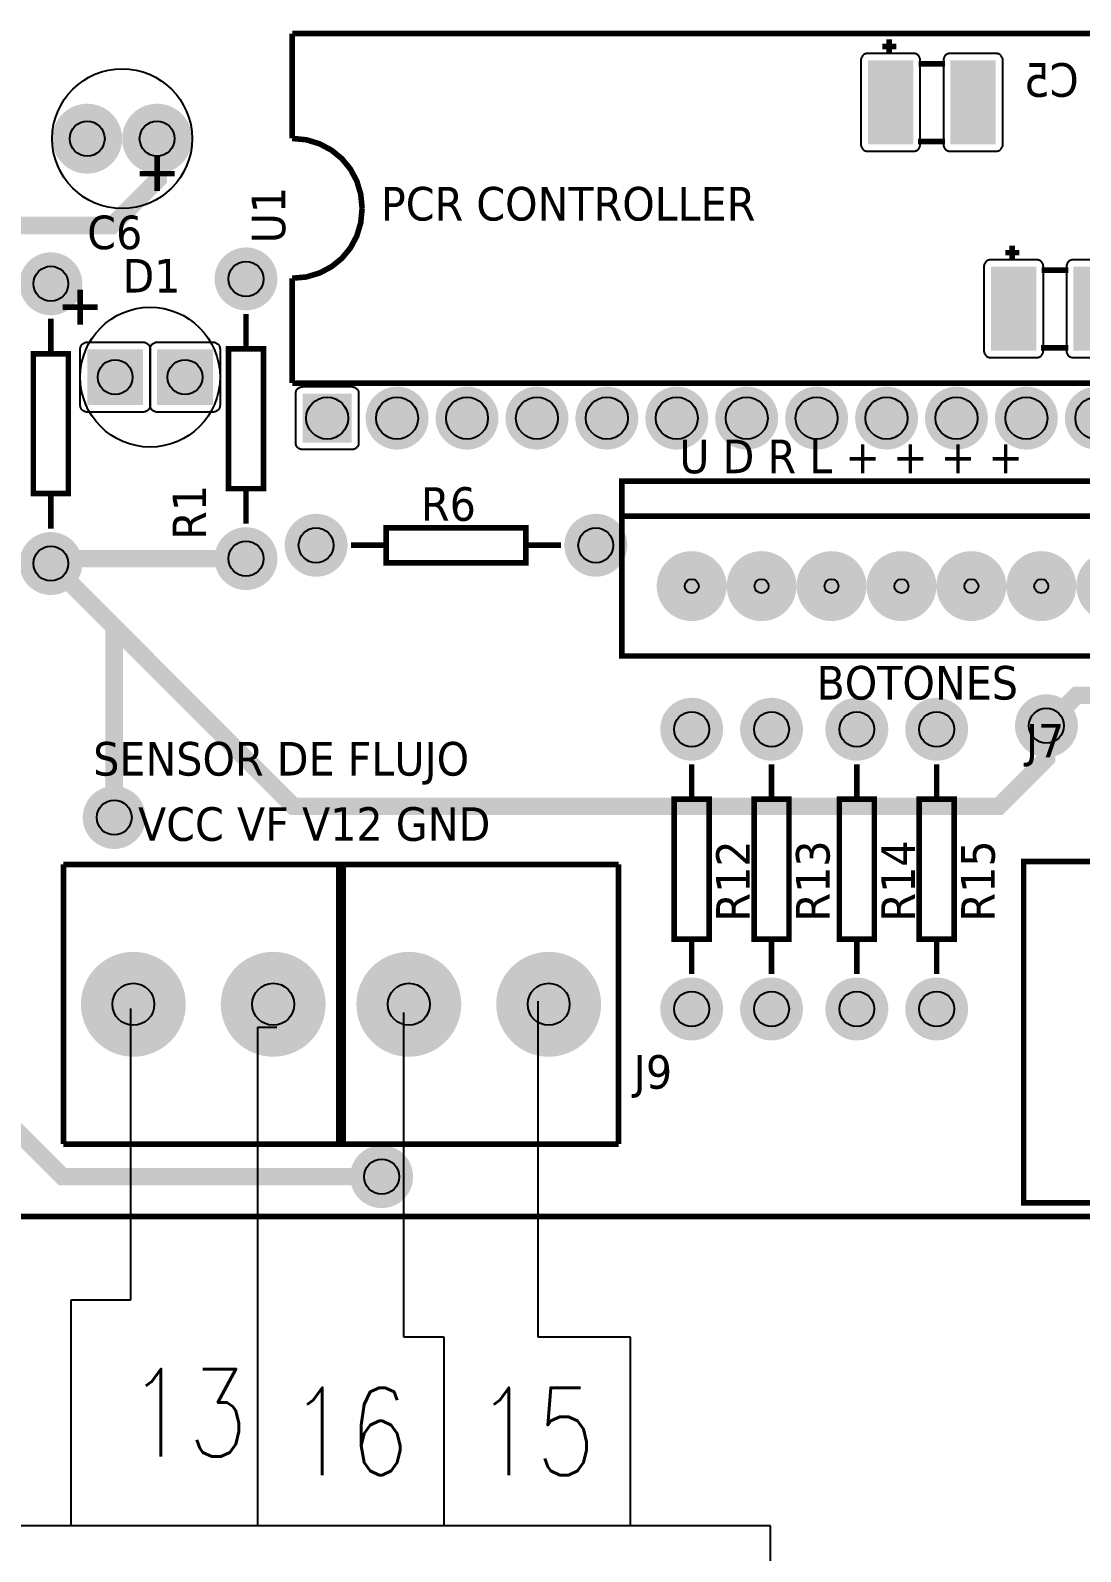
# Model space of a CAD drawing. Header units: millimetres. Extents: x 123.5 to 144.3, y 105.4 to 121.6.
# Drawn here: x 128.275 to 130.528, y 107.694 to 110.957 of the extents above; entities that cross this region are included whole.
import ezdxf
from ezdxf.enums import TextEntityAlignment as Align

# ---------------------------------------------------------------- set-up
doc = ezdxf.new("R2010")
doc.units = ezdxf.units.MM
for name, color, linetype in [('DESC', 250, 'Continuous'), ('MISC', 7, 'Continuous'), ('SYMS', 7, 'Continuous'), ('TAGS', 250, 'Continuous'), ('TERMS', 250, 'Continuous'), ('WIRES', 7, 'Continuous')]:
    doc.layers.add(name, color=color, linetype=linetype)
doc.layers.add('WIRENO', color=7, linetype='Continuous', true_color=0x000000)
doc.styles.get("Standard").update_dxf_attribs({"font": 'tahoma.ttf'})
doc.styles.add('WD', font='romans.shx')

# ---------------------------------------------------------------- blocks, each defined once
blk = doc.blocks.new('RPAD')
blk.add_trace([(-0.5, -0.5), (-0.5, 0.5), (0.5, -0.5), (0.5, 0.5)])
blk = doc.blocks.new('EPAD')
at = {"const_width": 0.5}
blk.add_lwpolyline([(-0.25, 0, 1), (0.25, 0, 1)], format="xyb", close=True, dxfattribs=at)
blk = doc.blocks.new('tarjetaconvariacion')
for points, const_width in [([(127.847, 109.7465), (133.0405, 109.7465), (133.0405, 113.7851), (127.847, 113.7851), (127.847, 109.7465)], 0.008), ([(127.847, 109.7465), (133.0405, 109.7465), (133.0405, 113.7851), (127.847, 113.7851), (127.847, 109.7465)], 0.008), ([(127.847, 109.7465), (133.0405, 109.7465), (133.0405, 113.7851), (127.847, 113.7851), (127.847, 109.7465)], 0.008), ([(129.4072, 111.2883), (129.4072, 111.4383)], 0.008), ([(129.4072, 111.4383), (131.4072, 111.4383)], 0.008), ([(129.4072, 111.2883), (129.4072, 111.4383)], 0.008), ([(129.4072, 111.4383), (131.4072, 111.4383)], 0.008), ([(129.4072, 111.2883), (129.4072, 111.4383)], 0.008), ([(129.4072, 111.4383), (131.4072, 111.4383)], 0.008), ([(130.271, 111.4199), (130.251, 111.4199)], 0.008), ([(130.271, 111.4199), (130.251, 111.4199)], 0.008), ([(130.271, 111.4199), (130.251, 111.4199)], 0.008), ([(130.261, 111.4099), (130.261, 111.4299)], 0.008), ([(130.261, 111.4099), (130.261, 111.4299)], 0.008), ([(130.261, 111.4099), (130.261, 111.4299)], 0.008), ([(130.341, 111.3949), (130.303, 111.3949)], 0.008), ([(130.341, 111.3949), (130.303, 111.3949)], 0.008), ([(130.341, 111.3949), (130.303, 111.3949)], 0.008), ([(129.3411, 110.6874), (129.0775, 110.6874), (129.0679, 110.697), (129.062, 110.6804), (128.9097, 110.6804), (128.822, 110.768), (128.822, 111.0798), (128.906, 111.1638), (129.1495, 111.1638), (129.2154, 111.2298), (129.2154, 111.2864), (129.214, 111.2879)], 0.025), ([(129.5072, 111.1883), (129.5052, 111.2086), (129.4995, 111.2275), (129.4904, 111.2445), (129.4782, 111.2593), (129.4635, 111.2714), (129.4465, 111.2805), (129.4276, 111.2863), (129.4072, 111.2883)], 0.008), ([(129.5072, 111.1883), (129.5052, 111.2086), (129.4995, 111.2275), (129.4904, 111.2445), (129.4782, 111.2593), (129.4635, 111.2714), (129.4465, 111.2805), (129.4276, 111.2863), (129.4072, 111.2883)], 0.008), ([(129.5072, 111.1883), (129.5052, 111.2086), (129.4995, 111.2275), (129.4904, 111.2445), (129.4782, 111.2593), (129.4635, 111.2714), (129.4465, 111.2805), (129.4276, 111.2863), (129.4072, 111.2883)], 0.008), ([(130.341, 111.2839), (130.302, 111.2839)], 0.008), ([(130.341, 111.2839), (130.302, 111.2839)], 0.008), ([(130.341, 111.2839), (130.302, 111.2839)], 0.008), ([(129.214, 111.2129), (129.214, 111.2629)], 0.008), ([(129.214, 111.2129), (129.214, 111.2629)], 0.008), ([(129.214, 111.2129), (129.214, 111.2629)], 0.008), ([(129.239, 111.2379), (129.189, 111.2379)], 0.008), ([(129.239, 111.2379), (129.189, 111.2379)], 0.008), ([(129.239, 111.2379), (129.189, 111.2379)], 0.008), ([(129.5072, 111.1883), (129.5052, 111.1676), (129.4995, 111.1486), (129.4904, 111.1316), (129.4782, 111.1169), (129.4635, 111.1049), (129.4465, 111.0959), (129.4276, 111.0902), (129.4072, 111.0883)], 0.008), ([(129.5072, 111.1883), (129.5052, 111.1676), (129.4995, 111.1486), (129.4904, 111.1316), (129.4782, 111.1169), (129.4635, 111.1049), (129.4465, 111.0959), (129.4276, 111.0902), (129.4072, 111.0883)], 0.008), ([(129.5072, 111.1883), (129.5052, 111.1676), (129.4995, 111.1486), (129.4904, 111.1316), (129.4782, 111.1169), (129.4635, 111.1049), (129.4465, 111.0959), (129.4276, 111.0902), (129.4072, 111.0883)], 0.008), ([(130.437, 111.1149), (130.437, 111.1349)], 0.008), ([(130.437, 111.1149), (130.437, 111.1349)], 0.008), ([(130.437, 111.1149), (130.437, 111.1349)], 0.008), ([(130.447, 111.1249), (130.427, 111.1249)], 0.008), ([(130.447, 111.1249), (130.427, 111.1249)], 0.008), ([(130.447, 111.1249), (130.427, 111.1249)], 0.008), ([(129.4072, 110.9383), (129.4072, 111.0883)], 0.008), ([(129.4072, 110.9383), (129.4072, 111.0883)], 0.008), ([(129.4072, 110.9383), (129.4072, 111.0883)], 0.008), ([(130.517, 111.0999), (130.479, 111.0999)], 0.008), ([(130.517, 111.0999), (130.479, 111.0999)], 0.008), ([(130.517, 111.0999), (130.479, 111.0999)], 0.008), ([(129.104, 111.0719), (129.104, 111.0219)], 0.008), ([(129.104, 111.0719), (129.104, 111.0219)], 0.008), ([(129.104, 111.0719), (129.104, 111.0219)], 0.008), ([(129.079, 111.0469), (129.129, 111.0469)], 0.008), ([(129.079, 111.0469), (129.129, 111.0469)], 0.008), ([(129.079, 111.0469), (129.129, 111.0469)], 0.008), ([(129.062, 110.9804), (129.062, 111.0304)], 0.008), ([(129.062, 110.9804), (129.062, 111.0304)], 0.008), ([(129.062, 110.9804), (129.062, 111.0304)], 0.008), ([(129.3411, 111.0374), (129.3411, 110.9874)], 0.008), ([(129.3411, 111.0374), (129.3411, 110.9874)], 0.008), ([(129.3411, 111.0374), (129.3411, 110.9874)], 0.008), ([(129.037, 110.7804), (129.087, 110.7804), (129.087, 110.9804), (129.037, 110.9804), (129.037, 110.7804)], 0.008), ([(129.037, 110.7804), (129.087, 110.7804), (129.087, 110.9804), (129.037, 110.9804), (129.037, 110.7804)], 0.008), ([(129.037, 110.7804), (129.087, 110.7804), (129.087, 110.9804), (129.037, 110.9804), (129.037, 110.7804)], 0.008), ([(129.3161, 110.7874), (129.3661, 110.7874), (129.3661, 110.9874), (129.3161, 110.9874), (129.3161, 110.7874)], 0.008), ([(129.3161, 110.7874), (129.3661, 110.7874), (129.3661, 110.9874), (129.3161, 110.9874), (129.3161, 110.7874)], 0.008), ([(129.3161, 110.7874), (129.3661, 110.7874), (129.3661, 110.9874), (129.3161, 110.9874), (129.3161, 110.7874)], 0.008), ([(130.517, 110.9889), (130.478, 110.9889)], 0.008), ([(130.517, 110.9889), (130.478, 110.9889)], 0.008), ([(130.517, 110.9889), (130.478, 110.9889)], 0.008), ([(129.4072, 110.9383), (131.4072, 110.9383)], 0.008), ([(129.4072, 110.9383), (131.4072, 110.9383)], 0.008), ([(129.4072, 110.9383), (131.4072, 110.9383)], 0.008), ([(129.3411, 110.7874), (129.3411, 110.7374)], 0.008), ([(129.3411, 110.7874), (129.3411, 110.7374)], 0.008), ([(129.3411, 110.7874), (129.3411, 110.7374)], 0.008), ([(129.8785, 110.5481), (130.7785, 110.5481), (130.7785, 110.7981), (129.8785, 110.7981), (129.8785, 110.5481)], 0.008), ([(129.8785, 110.5481), (130.7785, 110.5481), (130.7785, 110.7981), (129.8785, 110.7981), (129.8785, 110.5481)], 0.008), ([(129.8785, 110.5481), (130.7785, 110.5481), (130.7785, 110.7981), (129.8785, 110.7981), (129.8785, 110.5481)], 0.008), ([(129.062, 110.7304), (129.062, 110.7804)], 0.008), ([(129.062, 110.7304), (129.062, 110.7804)], 0.008), ([(129.062, 110.7304), (129.062, 110.7804)], 0.008), ([(129.8785, 110.7481), (130.7785, 110.7481)], 0.008), ([(129.8785, 110.7481), (130.7785, 110.7481)], 0.008), ([(129.8785, 110.7481), (130.7785, 110.7481)], 0.008), ([(129.5414, 110.6815), (129.7414, 110.6815), (129.7414, 110.7315), (129.5414, 110.7315), (129.5414, 110.6815)], 0.008), ([(129.5414, 110.6815), (129.7414, 110.6815), (129.7414, 110.7315), (129.5414, 110.7315), (129.5414, 110.6815)], 0.008), ([(129.5414, 110.6815), (129.7414, 110.6815), (129.7414, 110.7315), (129.5414, 110.7315), (129.5414, 110.6815)], 0.008), ([(129.4914, 110.7065), (129.5414, 110.7065)], 0.008), ([(129.4914, 110.7065), (129.5414, 110.7065)], 0.008), ([(129.4914, 110.7065), (129.5414, 110.7065)], 0.008), ([(129.7414, 110.7065), (129.7914, 110.7065)], 0.008), ([(129.7414, 110.7065), (129.7914, 110.7065)], 0.008), ([(129.7414, 110.7065), (129.7914, 110.7065)], 0.008), ([(129.1526, 110.3172), (129.1526, 110.5898), (129.062, 110.6804)], 0.025), ([(129.1526, 110.5898), (129.4092, 110.3331), (130.4179, 110.3331), (130.4859, 110.4012), (130.4859, 110.4484)], 0.025), ([(130.4859, 110.4484), (130.5294, 110.4918), (130.7832, 110.4918), (130.8143, 110.4918), (130.8335, 110.4726), (131.0359, 110.4726), (131.0793, 110.4292), (131.0793, 110.4197), (131.0793, 110.3749), (131.0769, 110.3725)], 0.025), ([(128.4449, 110.4374), (129.0788, 109.8036), (129.5351, 109.8036)], 0.025), ([(129.9785, 110.3934), (129.9785, 110.3434)], 0.008), ([(129.9785, 110.3934), (129.9785, 110.3434)], 0.008), ([(129.9785, 110.3934), (129.9785, 110.3434)], 0.008), ([(130.0927, 110.3934), (130.0927, 110.3434)], 0.008), ([(130.0927, 110.3934), (130.0927, 110.3434)], 0.008), ([(130.0927, 110.3934), (130.0927, 110.3434)], 0.008), ([(130.2147, 110.3934), (130.2147, 110.3434)], 0.008), ([(130.2147, 110.3934), (130.2147, 110.3434)], 0.008), ([(130.2147, 110.3934), (130.2147, 110.3434)], 0.008), ([(130.3289, 110.3934), (130.3289, 110.3434)], 0.008), ([(130.3289, 110.3934), (130.3289, 110.3434)], 0.008), ([(130.3289, 110.3934), (130.3289, 110.3434)], 0.008), ([(129.9535, 110.1434), (130.0035, 110.1434), (130.0035, 110.3434), (129.9535, 110.3434), (129.9535, 110.1434)], 0.008), ([(129.9535, 110.1434), (130.0035, 110.1434), (130.0035, 110.3434), (129.9535, 110.3434), (129.9535, 110.1434)], 0.008), ([(129.9535, 110.1434), (130.0035, 110.1434), (130.0035, 110.3434), (129.9535, 110.3434), (129.9535, 110.1434)], 0.008), ([(130.0677, 110.1434), (130.1177, 110.1434), (130.1177, 110.3434), (130.0677, 110.3434), (130.0677, 110.1434)], 0.008), ([(130.0677, 110.1434), (130.1177, 110.1434), (130.1177, 110.3434), (130.0677, 110.3434), (130.0677, 110.1434)], 0.008), ([(130.0677, 110.1434), (130.1177, 110.1434), (130.1177, 110.3434), (130.0677, 110.3434), (130.0677, 110.1434)], 0.008), ([(130.1897, 110.1434), (130.2397, 110.1434), (130.2397, 110.3434), (130.1897, 110.3434), (130.1897, 110.1434)], 0.008), ([(130.1897, 110.1434), (130.2397, 110.1434), (130.2397, 110.3434), (130.1897, 110.3434), (130.1897, 110.1434)], 0.008), ([(130.1897, 110.1434), (130.2397, 110.1434), (130.2397, 110.3434), (130.1897, 110.3434), (130.1897, 110.1434)], 0.008), ([(130.3039, 110.1434), (130.3539, 110.1434), (130.3539, 110.3434), (130.3039, 110.3434), (130.3039, 110.1434)], 0.008), ([(130.3039, 110.1434), (130.3539, 110.1434), (130.3539, 110.3434), (130.3039, 110.3434), (130.3039, 110.1434)], 0.008), ([(130.3039, 110.1434), (130.3539, 110.1434), (130.3539, 110.3434), (130.3039, 110.3434), (130.3039, 110.1434)], 0.008), ([(129.08, 110.2501), (129.08, 109.8501)], 0.008), ([(129.08, 110.2501), (129.48, 110.2501)], 0.008), ([(129.08, 110.2501), (129.08, 109.8501)], 0.008), ([(129.08, 110.2501), (129.48, 110.2501)], 0.008), ([(129.08, 110.2501), (129.08, 109.8501)], 0.008), ([(129.08, 110.2501), (129.48, 110.2501)], 0.008), ([(129.474, 110.2501), (129.474, 109.8501)], 0.008), ([(129.474, 110.2501), (129.874, 110.2501)], 0.008), ([(129.474, 110.2501), (129.474, 109.8501)], 0.008), ([(129.474, 110.2501), (129.874, 110.2501)], 0.008), ([(129.474, 110.2501), (129.474, 109.8501)], 0.008), ([(129.474, 110.2501), (129.874, 110.2501)], 0.008), ([(129.48, 110.2501), (129.48, 109.8501)], 0.008), ([(129.48, 110.2501), (129.48, 109.8501)], 0.008), ([(129.48, 110.2501), (129.48, 109.8501)], 0.008), ([(129.874, 110.2501), (129.874, 109.8501)], 0.008), ([(129.874, 110.2501), (129.874, 109.8501)], 0.008), ([(129.874, 110.2501), (129.874, 109.8501)], 0.008), ([(130.4533, 109.7662), (131.8312, 109.7662), (131.8312, 110.2544), (130.4533, 110.2544), (130.4533, 109.7662)], 0.008), ([(130.4533, 109.7662), (131.8312, 109.7662), (131.8312, 110.2544), (130.4533, 110.2544), (130.4533, 109.7662)], 0.008), ([(130.4533, 109.7662), (131.8312, 109.7662), (131.8312, 110.2544), (130.4533, 110.2544), (130.4533, 109.7662)], 0.008), ([(129.9785, 110.1434), (129.9785, 110.0934)], 0.008), ([(129.9785, 110.1434), (129.9785, 110.0934)], 0.008), ([(129.9785, 110.1434), (129.9785, 110.0934)], 0.008), ([(130.0927, 110.1434), (130.0927, 110.0934)], 0.008), ([(130.0927, 110.1434), (130.0927, 110.0934)], 0.008), ([(130.0927, 110.1434), (130.0927, 110.0934)], 0.008), ([(130.2147, 110.1434), (130.2147, 110.0934)], 0.008), ([(130.2147, 110.1434), (130.2147, 110.0934)], 0.008), ([(130.2147, 110.1434), (130.2147, 110.0934)], 0.008), ([(130.3289, 110.1434), (130.3289, 110.0934)], 0.008), ([(130.3289, 110.1434), (130.3289, 110.0934)], 0.008), ([(130.3289, 110.1434), (130.3289, 110.0934)], 0.008), ([(129.08, 109.8501), (129.48, 109.8501)], 0.008), ([(129.08, 109.8501), (129.48, 109.8501)], 0.008), ([(129.08, 109.8501), (129.48, 109.8501)], 0.008), ([(129.474, 109.8501), (129.874, 109.8501)], 0.008), ([(129.474, 109.8501), (129.874, 109.8501)], 0.008), ([(129.474, 109.8501), (129.874, 109.8501)], 0.008)]:
    blk.add_lwpolyline(points, dxfattribs=dict(const_width=const_width))
for points in [[(130.2955, 111.4099), (130.2305, 111.4099), (130.2295, 111.4098), (130.2284, 111.4097), (130.2275, 111.4094), (130.2266, 111.4091), (130.2257, 111.4087), (130.2249, 111.4082), (130.2241, 111.4076), (130.2234, 111.407), (130.2227, 111.4063), (130.2222, 111.4055), (130.2217, 111.4047), (130.2213, 111.4038), (130.2209, 111.4029), (130.2207, 111.4019), (130.2205, 111.4009), (130.2205, 111.3999), (130.2205, 111.2799), (130.2205, 111.2788), (130.2207, 111.2778), (130.2209, 111.2769), (130.2213, 111.2759), (130.2217, 111.2751), (130.2222, 111.2742), (130.2227, 111.2735), (130.2234, 111.2728), (130.2241, 111.2721), (130.2249, 111.2715), (130.2257, 111.2711), (130.2266, 111.2706), (130.2275, 111.2703), (130.2284, 111.2701), (130.2295, 111.2699), (130.2305, 111.2699), (130.2955, 111.2699), (130.2965, 111.2699), (130.2975, 111.2701), (130.2985, 111.2703), (130.2994, 111.2706), (130.3003, 111.2711), (130.3011, 111.2715), (130.3019, 111.2721), (130.3026, 111.2728), (130.3032, 111.2735), (130.3038, 111.2742), (130.3043, 111.2751), (130.3047, 111.2759), (130.305, 111.2769), (130.3053, 111.2778), (130.3054, 111.2788), (130.3055, 111.2799), (130.3055, 111.3999), (130.3054, 111.4009), (130.3053, 111.4019), (130.305, 111.4029), (130.3047, 111.4038), (130.3043, 111.4047), (130.3038, 111.4055), (130.3032, 111.4063), (130.3026, 111.407), (130.3019, 111.4076), (130.3011, 111.4082), (130.3003, 111.4087), (130.2994, 111.4091), (130.2985, 111.4094), (130.2975, 111.4097), (130.2965, 111.4098), (130.2955, 111.4099)], [(130.4135, 111.4099), (130.3485, 111.4099), (130.3475, 111.4098), (130.3464, 111.4097), (130.3455, 111.4094), (130.3446, 111.4091), (130.3437, 111.4087), (130.3429, 111.4082), (130.3421, 111.4076), (130.3414, 111.407), (130.3407, 111.4063), (130.3402, 111.4055), (130.3397, 111.4047), (130.3393, 111.4038), (130.3389, 111.4029), (130.3387, 111.4019), (130.3385, 111.4009), (130.3385, 111.3999), (130.3385, 111.2799), (130.3385, 111.2788), (130.3387, 111.2778), (130.3389, 111.2769), (130.3393, 111.2759), (130.3397, 111.2751), (130.3402, 111.2742), (130.3407, 111.2735), (130.3414, 111.2728), (130.3421, 111.2721), (130.3429, 111.2715), (130.3437, 111.2711), (130.3446, 111.2706), (130.3455, 111.2703), (130.3464, 111.2701), (130.3475, 111.2699), (130.3485, 111.2699), (130.4135, 111.2699), (130.4145, 111.2699), (130.4155, 111.2701), (130.4165, 111.2703), (130.4174, 111.2706), (130.4183, 111.2711), (130.4191, 111.2715), (130.4199, 111.2721), (130.4206, 111.2728), (130.4212, 111.2735), (130.4218, 111.2742), (130.4223, 111.2751), (130.4227, 111.2759), (130.423, 111.2769), (130.4233, 111.2778), (130.4234, 111.2788), (130.4235, 111.2799), (130.4235, 111.3999), (130.4234, 111.4009), (130.4233, 111.4019), (130.423, 111.4029), (130.4227, 111.4038), (130.4223, 111.4047), (130.4218, 111.4055), (130.4212, 111.4063), (130.4206, 111.407), (130.4199, 111.4076), (130.4191, 111.4082), (130.4183, 111.4087), (130.4174, 111.4091), (130.4165, 111.4094), (130.4155, 111.4097), (130.4145, 111.4098), (130.4135, 111.4099)], [(130.4715, 111.1149), (130.4065, 111.1149), (130.4055, 111.1148), (130.4044, 111.1147), (130.4035, 111.1144), (130.4026, 111.1141), (130.4017, 111.1137), (130.4009, 111.1132), (130.4001, 111.1126), (130.3994, 111.112), (130.3987, 111.1113), (130.3982, 111.1105), (130.3977, 111.1097), (130.3973, 111.1088), (130.3969, 111.1079), (130.3967, 111.1069), (130.3965, 111.1059), (130.3965, 111.1049), (130.3965, 110.9849), (130.3965, 110.9838), (130.3967, 110.9828), (130.3969, 110.9819), (130.3973, 110.9809), (130.3977, 110.9801), (130.3982, 110.9792), (130.3987, 110.9785), (130.3994, 110.9778), (130.4001, 110.9771), (130.4009, 110.9765), (130.4017, 110.9761), (130.4026, 110.9756), (130.4035, 110.9753), (130.4044, 110.9751), (130.4055, 110.9749), (130.4065, 110.9749), (130.4715, 110.9749), (130.4725, 110.9749), (130.4735, 110.9751), (130.4745, 110.9753), (130.4754, 110.9756), (130.4763, 110.9761), (130.4771, 110.9765), (130.4779, 110.9771), (130.4786, 110.9778), (130.4792, 110.9785), (130.4798, 110.9792), (130.4803, 110.9801), (130.4807, 110.9809), (130.481, 110.9819), (130.4813, 110.9828), (130.4814, 110.9838), (130.4815, 110.9849), (130.4815, 111.1049), (130.4814, 111.1059), (130.4813, 111.1069), (130.481, 111.1079), (130.4807, 111.1088), (130.4803, 111.1097), (130.4798, 111.1105), (130.4792, 111.1113), (130.4786, 111.112), (130.4779, 111.1126), (130.4771, 111.1132), (130.4763, 111.1137), (130.4754, 111.1141), (130.4745, 111.1144), (130.4735, 111.1147), (130.4725, 111.1148), (130.4715, 111.1149)], [(129.114, 110.9969), (129.194, 110.9969), (129.195, 110.9968), (129.196, 110.9967), (129.197, 110.9964), (129.1979, 110.9961), (129.1988, 110.9957), (129.1996, 110.9952), (129.2004, 110.9946), (129.2011, 110.994), (129.2017, 110.9933), (129.2023, 110.9925), (129.2028, 110.9917), (129.2032, 110.9908), (129.2035, 110.9899), (129.2038, 110.9889), (129.2039, 110.9879), (129.204, 110.9869), (129.204, 110.9069), (129.2039, 110.9058), (129.2038, 110.9048), (129.2035, 110.9039), (129.2032, 110.9029), (129.2028, 110.9021), (129.2023, 110.9012), (129.2017, 110.9005), (129.2011, 110.8998), (129.2004, 110.8991), (129.1996, 110.8985), (129.1988, 110.8981), (129.1979, 110.8976), (129.197, 110.8973), (129.196, 110.8971), (129.195, 110.8969), (129.194, 110.8969), (129.114, 110.8969), (129.113, 110.8969), (129.1119, 110.8971), (129.111, 110.8973), (129.1101, 110.8976), (129.1092, 110.8981), (129.1084, 110.8985), (129.1076, 110.8991), (129.1069, 110.8998), (129.1062, 110.9005), (129.1057, 110.9012), (129.1052, 110.9021), (129.1048, 110.9029), (129.1044, 110.9039), (129.1042, 110.9048), (129.104, 110.9058), (129.104, 110.9069), (129.104, 110.9869), (129.104, 110.9879), (129.1042, 110.9889), (129.1044, 110.9899), (129.1048, 110.9908), (129.1052, 110.9917), (129.1057, 110.9925), (129.1062, 110.9933), (129.1069, 110.994), (129.1076, 110.9946), (129.1084, 110.9952), (129.1092, 110.9957), (129.1101, 110.9961), (129.111, 110.9964), (129.1119, 110.9967), (129.113, 110.9968), (129.114, 110.9969)], [(129.214, 110.9969), (129.294, 110.9969), (129.295, 110.9968), (129.296, 110.9967), (129.297, 110.9964), (129.2979, 110.9961), (129.2988, 110.9957), (129.2996, 110.9952), (129.3004, 110.9946), (129.3011, 110.994), (129.3017, 110.9933), (129.3023, 110.9925), (129.3028, 110.9917), (129.3032, 110.9908), (129.3035, 110.9899), (129.3038, 110.9889), (129.3039, 110.9879), (129.304, 110.9869), (129.304, 110.9069), (129.3039, 110.9058), (129.3038, 110.9048), (129.3035, 110.9039), (129.3032, 110.9029), (129.3028, 110.9021), (129.3023, 110.9012), (129.3017, 110.9005), (129.3011, 110.8998), (129.3004, 110.8991), (129.2996, 110.8985), (129.2988, 110.8981), (129.2979, 110.8976), (129.297, 110.8973), (129.296, 110.8971), (129.295, 110.8969), (129.294, 110.8969), (129.214, 110.8969), (129.213, 110.8969), (129.2119, 110.8971), (129.211, 110.8973), (129.2101, 110.8976), (129.2092, 110.8981), (129.2084, 110.8985), (129.2076, 110.8991), (129.2069, 110.8998), (129.2062, 110.9005), (129.2057, 110.9012), (129.2052, 110.9021), (129.2048, 110.9029), (129.2044, 110.9039), (129.2042, 110.9048), (129.204, 110.9058), (129.204, 110.9069), (129.204, 110.9869), (129.204, 110.9879), (129.2042, 110.9889), (129.2044, 110.9899), (129.2048, 110.9908), (129.2052, 110.9917), (129.2057, 110.9925), (129.2062, 110.9933), (129.2069, 110.994), (129.2076, 110.9946), (129.2084, 110.9952), (129.2092, 110.9957), (129.2101, 110.9961), (129.211, 110.9964), (129.2119, 110.9967), (129.213, 110.9968), (129.214, 110.9969)], [(129.4222, 110.9333), (129.4922, 110.9333), (129.4933, 110.9332), (129.4943, 110.9331), (129.4952, 110.9328), (129.4962, 110.9325), (129.497, 110.9321), (129.4979, 110.9316), (129.4986, 110.931), (129.4993, 110.9304), (129.5, 110.9297), (129.5005, 110.9289), (129.501, 110.9281), (129.5015, 110.9272), (129.5018, 110.9263), (129.502, 110.9253), (129.5022, 110.9243), (129.5022, 110.9233), (129.5022, 110.8533), (129.5022, 110.8522), (129.502, 110.8512), (129.5018, 110.8502), (129.5015, 110.8493), (129.501, 110.8484), (129.5005, 110.8476), (129.5, 110.8468), (129.4993, 110.8461), (129.4986, 110.8455), (129.4979, 110.8449), (129.497, 110.8444), (129.4962, 110.844), (129.4952, 110.8437), (129.4943, 110.8434), (129.4933, 110.8433), (129.4922, 110.8433), (129.4222, 110.8433), (129.4212, 110.8433), (129.4202, 110.8434), (129.4192, 110.8437), (129.4183, 110.844), (129.4174, 110.8444), (129.4166, 110.8449), (129.4158, 110.8455), (129.4151, 110.8461), (129.4145, 110.8468), (129.4139, 110.8476), (129.4134, 110.8484), (129.413, 110.8493), (129.4127, 110.8502), (129.4124, 110.8512), (129.4123, 110.8522), (129.4122, 110.8533), (129.4122, 110.9233), (129.4123, 110.9243), (129.4124, 110.9253), (129.4127, 110.9263), (129.413, 110.9272), (129.4134, 110.9281), (129.4139, 110.9289), (129.4145, 110.9297), (129.4151, 110.9304), (129.4158, 110.931), (129.4166, 110.9316), (129.4174, 110.9321), (129.4183, 110.9325), (129.4192, 110.9328), (129.4202, 110.9331), (129.4212, 110.9332), (129.4222, 110.9333)]]:
    blk.add_lwpolyline(points, close=True)
blk.add_lwpolyline([(130.5895, 111.1149), (130.5245, 111.1149), (130.5235, 111.1148), (130.5224, 111.1147), (130.5215, 111.1144), (130.5206, 111.1141), (130.5197, 111.1137), (130.5189, 111.1132), (130.5181, 111.1126), (130.5174, 111.112), (130.5167, 111.1113), (130.5162, 111.1105), (130.5157, 111.1097), (130.5153, 111.1088), (130.5149, 111.1079), (130.5147, 111.1069), (130.5145, 111.1059), (130.5145, 111.1049), (130.5145, 110.9849), (130.5145, 110.9838), (130.5147, 110.9828), (130.5149, 110.9819), (130.5153, 110.9809), (130.5157, 110.9801), (130.5162, 110.9792), (130.5167, 110.9785), (130.5174, 110.9778), (130.5181, 110.9771), (130.5189, 110.9765), (130.5197, 110.9761), (130.5206, 110.9756), (130.5215, 110.9753), (130.5224, 110.9751), (130.5235, 110.9749), (130.5245, 110.9749), (130.5895, 110.9749)])
for centre, radius in [((129.164, 111.2879), 0.1), ((129.164, 111.2879), 0.1), ((129.164, 111.2879), 0.1), ((129.114, 111.2879), 0.025), ((129.214, 111.2879), 0.025), ((129.3411, 111.0874), 0.025), ((129.062, 111.0804), 0.025), ((129.204, 110.9469), 0.1), ((129.204, 110.9469), 0.1), ((129.204, 110.9469), 0.1), ((129.154, 110.9469), 0.025), ((129.254, 110.9469), 0.025), ((129.204, 110.9469), 0), ((129.204, 110.9469), 0), ((129.204, 110.9469), 0), ((129.4572, 110.8883), 0.03), ((129.5572, 110.8883), 0.03), ((129.6572, 110.8883), 0.03), ((129.7572, 110.8883), 0.03), ((129.8572, 110.8883), 0.03), ((129.9572, 110.8883), 0.03), ((130.0572, 110.8883), 0.03), ((130.1572, 110.8883), 0.03), ((130.2572, 110.8883), 0.03), ((130.3572, 110.8883), 0.03), ((130.4572, 110.8883), 0.03), ((130.5572, 110.8883), 0.03), ((129.4414, 110.7065), 0.025), ((129.8414, 110.7065), 0.025), ((129.062, 110.6804), 0.025), ((129.3411, 110.6874), 0.025), ((129.9785, 110.6481), 0.01), ((130.0785, 110.6481), 0.01), ((130.1785, 110.6481), 0.01), ((130.2785, 110.6481), 0.01), ((130.3785, 110.6481), 0.01), ((130.4785, 110.6481), 0.01), ((129.9785, 110.4434), 0.025), ((130.0927, 110.4434), 0.025), ((130.2147, 110.4434), 0.025), ((130.3289, 110.4434), 0.025), ((130.4859, 110.4484), 0.025), ((129.1526, 110.3172), 0.025), ((129.18, 110.0501), 0.03), ((129.38, 110.0501), 0.03), ((129.574, 110.0501), 0.03), ((129.774, 110.0501), 0.03), ((129.9785, 110.0434), 0.025), ((130.0927, 110.0434), 0.025), ((130.2147, 110.0434), 0.025), ((130.3289, 110.0434), 0.025), ((129.5351, 109.8036), 0.025)]:
    blk.add_circle(centre, radius)
for name, p, xscale, yscale in [('RPAD', (130.263, 111.3399), 0.065, 0.12), ('RPAD', (130.381, 111.3399), 0.065, 0.12), ('EPAD', (129.114, 111.2879), 0.1, 0.1), ('EPAD', (129.214, 111.2879), 0.1, 0.1), ('EPAD', (129.114, 111.2879), 0.08, 0.08), ('EPAD', (129.214, 111.2879), 0.08, 0.08), ('EPAD', (129.062, 111.0804), 0.09, 0.09), ('EPAD', (129.062, 111.0804), 0.07, 0.07), ('EPAD', (129.3411, 111.0874), 0.09, 0.09), ('EPAD', (129.3411, 111.0874), 0.07, 0.07), ('RPAD', (130.439, 111.0449), 0.065, 0.12), ('RPAD', (130.557, 111.0449), 0.065, 0.12), ('RPAD', (129.154, 110.9469), 0.08, 0.08), ('RPAD', (129.254, 110.9469), 0.08, 0.08), ('RPAD', (129.4572, 110.8883), 0.07, 0.07), ('EPAD', (129.5572, 110.8883), 0.09, 0.09), ('EPAD', (129.5572, 110.8883), 0.07, 0.07), ('EPAD', (129.6572, 110.8883), 0.09, 0.09), ('EPAD', (129.6572, 110.8883), 0.07, 0.07), ('EPAD', (129.7572, 110.8883), 0.09, 0.09), ('EPAD', (129.7572, 110.8883), 0.07, 0.07), ('EPAD', (129.8572, 110.8883), 0.09, 0.09), ('EPAD', (129.8572, 110.8883), 0.07, 0.07), ('EPAD', (129.9572, 110.8883), 0.09, 0.09), ('EPAD', (129.9572, 110.8883), 0.07, 0.07), ('EPAD', (130.0572, 110.8883), 0.09, 0.09), ('EPAD', (130.0572, 110.8883), 0.07, 0.07), ('EPAD', (130.1572, 110.8883), 0.09, 0.09), ('EPAD', (130.1572, 110.8883), 0.07, 0.07), ('EPAD', (130.2572, 110.8883), 0.09, 0.09), ('EPAD', (130.2572, 110.8883), 0.07, 0.07), ('EPAD', (130.3572, 110.8883), 0.09, 0.09), ('EPAD', (130.3572, 110.8883), 0.07, 0.07), ('EPAD', (130.4572, 110.8883), 0.09, 0.09), ('EPAD', (130.4572, 110.8883), 0.07, 0.07), ('EPAD', (130.5572, 110.8883), 0.09, 0.09), ('EPAD', (130.5572, 110.8883), 0.07, 0.07), ('EPAD', (129.4414, 110.7065), 0.09, 0.09), ('EPAD', (129.4414, 110.7065), 0.07, 0.07), ('EPAD', (129.8414, 110.7065), 0.09, 0.09), ('EPAD', (129.8414, 110.7065), 0.07, 0.07), ('EPAD', (129.062, 110.6804), 0.09, 0.09), ('EPAD', (129.3411, 110.6874), 0.09, 0.09), ('EPAD', (129.3411, 110.6874), 0.07, 0.07), ('EPAD', (129.062, 110.6804), 0.07, 0.07), ('EPAD', (129.9785, 110.6481), 0.1, 0.1), ('EPAD', (130.0785, 110.6481), 0.1, 0.1), ('EPAD', (130.1785, 110.6481), 0.1, 0.1), ('EPAD', (130.2785, 110.6481), 0.1, 0.1), ('EPAD', (130.3785, 110.6481), 0.1, 0.1), ('EPAD', (130.4785, 110.6481), 0.1, 0.1), ('EPAD', (130.5785, 110.6481), 0.1, 0.1), ('EPAD', (129.9785, 110.6481), 0.08, 0.08), ('EPAD', (130.0785, 110.6481), 0.08, 0.08), ('EPAD', (130.1785, 110.6481), 0.08, 0.08), ('EPAD', (130.2785, 110.6481), 0.08, 0.08), ('EPAD', (130.3785, 110.6481), 0.08, 0.08), ('EPAD', (130.4785, 110.6481), 0.08, 0.08), ('EPAD', (129.9785, 110.4434), 0.09, 0.09), ('EPAD', (130.0927, 110.4434), 0.09, 0.09), ('EPAD', (130.2147, 110.4434), 0.09, 0.09), ('EPAD', (130.3289, 110.4434), 0.09, 0.09), ('EPAD', (130.4859, 110.4484), 0.09, 0.09), ('EPAD', (130.4859, 110.4484), 0.07, 0.07), ('EPAD', (129.9785, 110.4434), 0.07, 0.07), ('EPAD', (130.0927, 110.4434), 0.07, 0.07), ('EPAD', (130.2147, 110.4434), 0.07, 0.07), ('EPAD', (130.3289, 110.4434), 0.07, 0.07), ('EPAD', (129.1526, 110.3172), 0.09, 0.09), ('EPAD', (129.1526, 110.3172), 0.07, 0.07), ('EPAD', (129.18, 110.0501), 0.15, 0.15), ('EPAD', (129.38, 110.0501), 0.15, 0.15), ('EPAD', (129.574, 110.0501), 0.15, 0.15), ('EPAD', (129.774, 110.0501), 0.15, 0.15), ('EPAD', (129.18, 110.0501), 0.12, 0.12), ('EPAD', (129.38, 110.0501), 0.12, 0.12), ('EPAD', (129.574, 110.0501), 0.12, 0.12), ('EPAD', (129.774, 110.0501), 0.12, 0.12), ('EPAD', (129.9785, 110.0434), 0.09, 0.09), ('EPAD', (129.9785, 110.0434), 0.07, 0.07), ('EPAD', (130.0927, 110.0434), 0.09, 0.09), ('EPAD', (130.0927, 110.0434), 0.07, 0.07), ('EPAD', (130.2147, 110.0434), 0.09, 0.09), ('EPAD', (130.2147, 110.0434), 0.07, 0.07), ('EPAD', (130.3289, 110.0434), 0.09, 0.09), ('EPAD', (130.3289, 110.0434), 0.07, 0.07), ('EPAD', (129.5351, 109.8036), 0.09, 0.09), ('EPAD', (129.5351, 109.8036), 0.07, 0.07)]:
    blk.add_blockref(name, p, dxfattribs=dict(xscale=xscale, yscale=yscale))
at = {"text_generation_flag": 2, "width": 1.041667}
blk.add_text('C5', height=0.048, dxfattribs=at).set_placement((130.532, 111.3479))
blk.add_text('C5', height=0.048, dxfattribs=at).set_placement((130.532, 111.3479))
blk.add_text('C5', height=0.048, dxfattribs=at).set_placement((130.532, 111.3479))
at = {"width": 1.041667}
for s, p in [('U1', (129.3972, 111.1383)), ('U1', (129.3972, 111.1383)), ('U1', (129.3972, 111.1383)), ('R1', (129.2841, 110.7144)), ('R1', (129.2841, 110.7144)), ('R1', (129.2841, 110.7144)), ('R12', (130.0615, 110.1684)), ('R12', (130.0615, 110.1684)), ('R12', (130.0615, 110.1684)), ('R13', (130.1757, 110.1684)), ('R13', (130.1757, 110.1684)), ('R13', (130.1757, 110.1684)), ('R14', (130.2977, 110.1684)), ('R14', (130.2977, 110.1684)), ('R14', (130.2977, 110.1684)), ('R15', (130.4119, 110.1684)), ('R15', (130.4119, 110.1684)), ('R15', (130.4119, 110.1684))]:
    blk.add_text(s, height=0.048, rotation=90, dxfattribs=at).set_placement(p)
for s, p in [('PCR CONTROLLER', (129.534, 111.1709)), ('PCR CONTROLLER', (129.534, 111.1709)), ('PCR CONTROLLER', (129.534, 111.1709)), ('C6', (129.114, 111.1299)), ('C6', (129.114, 111.1299)), ('C6', (129.114, 111.1299)), ('D1', (129.1645, 111.0679)), ('D1', (129.1645, 111.0679)), ('D1', (129.1645, 111.0679)), ('U D R L + + + +', (129.9608, 110.8095)), ('U D R L + + + +', (129.9608, 110.8095)), ('U D R L + + + +', (129.9608, 110.8095)), ('R6', (129.5914, 110.7415)), ('R6', (129.5914, 110.7415)), ('R6', (129.5914, 110.7415)), ('BOTONES', (130.157, 110.4859)), ('BOTONES', (130.157, 110.4859)), ('BOTONES', (130.157, 110.4859)), ('J7', (130.4565, 110.4031)), ('J7', (130.4565, 110.4031)), ('J7', (130.4565, 110.4031)), ('SENSOR DE FLUJO', (129.1226, 110.3772)), ('SENSOR DE FLUJO', (129.1226, 110.3772)), ('SENSOR DE FLUJO', (129.1226, 110.3772)), ('VCC VF V12 GND', (129.1867, 110.2839)), ('VCC VF V12 GND', (129.1867, 110.2839)), ('VCC VF V12 GND', (129.1867, 110.2839)), ('J9', (129.8956, 109.9294)), ('J9', (129.8956, 109.9294)), ('J9', (129.8956, 109.9294))]:
    blk.add_text(s, height=0.048, dxfattribs=at).set_placement(p)
blk = doc.blocks.new('VCN1_1PJ_5DE7')
at = {"layer": 'SYMS'}
for p, q in [((-0.3, 0.3), (-0.3, -0.2)), ((1.5, 0.3), (-0.3, 0.3)), ((1.5, -0.2), (1.5, 0.3)), ((-0.3, 0), (1.5, 0)), ((-0.2, -0.3), (1.4, -0.3))]:
    blk.add_line(p, q, dxfattribs=at)
for centre, start, end in [((-0.2, -0.2), 180, 270), ((1.4, -0.2), 270, 0)]:
    blk.add_arc(centre, 0.1, start, end, dxfattribs=at)
at = {"layer": 'DESC', "style": 'WD', "flags": 1}
blk.add_attdef('WD_JUMPERS', (0, 0), '', height=0.01, dxfattribs=at)
at = {"layer": 'SYMS', "linetype": 'Continuous', "style": 'WD', "flags": 8}
for tag, p in [('TERMDESC01J', (-0.05, 0.4)), ('TERMDESC02J', (0.35, 0.4)), ('TERMDESC03J', (0.75, 0.4)), ('TERMDESC04J', (1.15, 0.4))]:
    blk.add_attdef(tag, p, '', height=0.1, rotation=90, dxfattribs=at)
for tag, p in [('X2WIRE01J', (0.05, 0.4)), ('X2WIRE02J', (0.45, 0.4)), ('X2WIRE03J', (0.85, 0.4)), ('X2WIRE04J', (1.25, 0.4))]:
    blk.add_attdef(tag, text='', height=0.1, rotation=90, dxfattribs=at).set_placement(p, align=Align.TOP_LEFT)
at = {"layer": 'SYMS', "style": 'WD', "width": 0.7}
for tag, p in [('INST', (-0.3812, 0.8123)), ('LOC', (-0.3812, 0.6427)), ('DESC1', (-0.375, 0.4687)), ('DESC2', (-0.375, 0.2875)), ('DESC3', (-0.375, 0.1125)), ('XREF', (-0.375, -0.2375))]:
    blk.add_attdef(tag, text='', height=0.125, dxfattribs=at).set_placement(p, align=Align.RIGHT)
at = {"layer": 'SYMS', "style": 'WD'}
for tag, p, flags in [('ACE_FLAG', (-0.2071, 0.4342), 9), ('FAMILY', (-0.1942, 0.4074), 9), ('X2TERM01J', (0, 0.3), 1), ('X2TERM02J', (0.4, 0.3), 1), ('X2TERM03J', (0.8, 0.3), 1), ('X2TERM04J', (1.2, 0.3), 1), ('WDBLKNAM', (0.175, 0.125), 9), ('GENDER', (0.1093, 0.0795), 9), ('X1LINK', (1.575, 0), 1), ('X8TERM01P', (0, -0.3), 1), ('X8TERM02P', (0.4, -0.3), 1), ('X8TERM03P', (0.8, -0.3), 1), ('X8TERM04P', (1.2, -0.3), 1)]:
    blk.add_attdef(tag, p, '', height=0.01, dxfattribs=dict(at, flags=flags))
at = {"layer": 'SYMS', "linetype": 'Continuous', "style": 'WD', "flags": 9}
for tag, p in [('CAT', (-0.1692, 0.3632)), ('MFG', (-0.1711, 0.3438)), ('ASSYCODE', (-0.1875, 0.3125))]:
    blk.add_attdef(tag, text='', height=0.01, dxfattribs=at).set_placement(p, align=Align.CENTER)
at = {"layer": 'SYMS', "color": 7, "style": 'WD'}
for tag, p in [('X2_TINY_DOT_DONT_REMOVE_01J', (0, 0.3)), ('X2_TINY_DOT_DONT_REMOVE_02J', (0.4, 0.3)), ('X2_TINY_DOT_DONT_REMOVE_03J', (0.8, 0.3)), ('X2_TINY_DOT_DONT_REMOVE_04J', (1.2, 0.3)), ('X8_TINY_DOT_DONT_REMOVE_01P', (0, -0.3)), ('X8_TINY_DOT_DONT_REMOVE_02P', (0.4, -0.3)), ('X8_TINY_DOT_DONT_REMOVE_03P', (0.8, -0.3)), ('X8_TINY_DOT_DONT_REMOVE_04P', (1.2, -0.3))]:
    blk.add_attdef(tag, p, '', height=0.0001, dxfattribs=at)
at = {"layer": 'SYMS', "linetype": 'Continuous', "style": 'WD'}
for tag, flags, p in [('TERM01J', 9, (0, 0.15)), ('TERM02J', 9, (0.4, 0.15)), ('TERM03J', 9, (0.8, 0.15)), ('TERM04J', 9, (1.2, 0.15)), ('TERM01P', 8, (0, -0.15)), ('TERM02P', 8, (0.4, -0.15)), ('TERM03P', 8, (0.8, -0.15)), ('TERM04P', 8, (1.2, -0.15))]:
    blk.add_attdef(tag, text='', height=0.125, dxfattribs=dict(at, flags=flags)).set_placement(p, align=Align.MIDDLE_CENTER)
at = {"layer": 'SYMS', "style": 'WD'}
blk.add_attdef('TAG1', text='', height=0.125, dxfattribs=at).set_placement((-0.375, -0.0625), align=Align.RIGHT)
at = {"layer": 'SYMS', "linetype": 'Continuous', "style": 'WD', "flags": 8}
for tag, p in [('TERMDESC01P', (-0.05, -0.4)), ('TERMDESC02P', (0.35, -0.4)), ('TERMDESC03P', (0.75, -0.4)), ('TERMDESC04P', (1.15, -0.4))]:
    blk.add_attdef(tag, text='', height=0.1, rotation=90, dxfattribs=at).set_placement(p, align=Align.RIGHT)
for tag, p in [('X8WIRE01P', (0.05, -0.4)), ('X8WIRE02P', (0.45, -0.4)), ('X8WIRE03P', (0.85, -0.4)), ('X8WIRE04P', (1.25, -0.4))]:
    blk.add_attdef(tag, text='', height=0.1, rotation=90, dxfattribs=at).set_placement(p, align=Align.TOP_RIGHT)
blk = doc.blocks.new('WD_WNV')
at = {"style": 'WD', "flags": 1}
for tag, p in [('W01USER', (-0.0625, 0.0938)), ('W02USER', (-0.0625, 0.0859)), ('W03USER', (-0.0625, 0.0781)), ('W04USER', (-0.0625, 0.0703)), ('W05USER', (-0.0625, 0.0625)), ('W06USER', (-0.0625, 0.0547)), ('W07USER', (-0.0625, 0.0469)), ('W08USER', (-0.0625, 0.0391)), ('W09USER', (-0.0625, 0.0312)), ('W10USER', (-0.0625, 0.0234))]:
    blk.add_attdef(tag, text='', height=0.005, dxfattribs=at).set_placement(p, align=Align.CENTER)
at = {"linetype": 'Continuous', "style": 'WD', "width": 0.8}
blk.add_attdef('WIRENO', text='', height=0.125, dxfattribs=at).set_placement((-0.05, 0), align=Align.MIDDLE_RIGHT)
blk = doc.blocks.new('WD_WNH')
at = {"linetype": 'Continuous', "style": 'WD', "width": 0.8}
blk.add_attdef('WIRENO', text='', height=0.125, dxfattribs=at).set_placement((0, 0.0625), align=Align.CENTER)
at = {"style": 'WD', "flags": 1}
for tag, p in [('W01USER', (0, 0.0781)), ('W02USER', (0, 0.0703)), ('W03USER', (0, 0.0625)), ('W04USER', (0, 0.0547)), ('W05USER', (0, 0.0469)), ('W06USER', (0, 0.0391)), ('W07USER', (0, 0.0312)), ('W08USER', (0, 0.0234)), ('W09USER', (0, 0.0156)), ('W10USER', (0, 0.0078))]:
    blk.add_attdef(tag, text='', height=0.005, dxfattribs=at).set_placement(p, align=Align.CENTER)

msp = doc.modelspace()

# ---------------------------------------------------------------- linework, layer by layer
at = {"layer": 'WIRES'}
for p, q in [((128.4904, 108.2342), (128.4904, 108.8587)), ((129.0755, 108.1542), (129.0755, 108.8507)), ((129.3639, 108.1542), (129.3639, 108.8747)), ((128.7622, 107.7496), (128.7622, 108.8187)), ((128.7622, 108.8187), (128.803, 108.8187)), ((128.3622, 107.7496), (128.3622, 108.2342)), ((128.3622, 108.2342), (128.4904, 108.2342)), ((129.1622, 108.1542), (129.0755, 108.1542)), ((129.1622, 107.7496), (129.1622, 108.1542)), ((129.5622, 108.1542), (129.3639, 108.1542)), ((129.5622, 107.7496), (129.5622, 108.1542))]:
    msp.add_line(p, q, dxfattribs=at)

# ---------------------------------------------------------------- block references
at = {"layer": 'DESC', "xscale": 1.5, "yscale": 1.5, "zscale": 1.5}
msp.add_blockref('tarjetaconvariacion', (-65.2745, -56.2071), dxfattribs=at)
at = {"layer": 'DESC'}
ref = msp.add_blockref('VCN1_1PJ_5DE7', (128.3622, 107.4496), dxfattribs=at)
ref.add_attrib('TAG1', 'PJ1', dxfattribs={"layer": 'TAGS', "height": 0.125, "style": 'WD'}).set_placement((127.9872, 107.3871), align=Align.RIGHT)
ref.add_attrib('X8_TINY_DOT_DONT_REMOVE_01P', '.', (128.3622, 107.1496), dxfattribs={"layer": 'MISC', "color": 7, "height": 0.0001, "style": 'WD'})
ref.add_attrib('X2_TINY_DOT_DONT_REMOVE_01J', '.', (128.3622, 107.7496), dxfattribs={"layer": 'MISC', "color": 7, "height": 0.0001, "style": 'WD'})
ref.add_attrib('TERM01P', '1', dxfattribs={"layer": 'TERMS', "linetype": 'Continuous', "height": 0.125, "style": 'WD', "flags": 8}).set_placement((128.3622, 107.2996), align=Align.MIDDLE_CENTER)
ref.add_attrib('X8_TINY_DOT_DONT_REMOVE_02P', '.', (128.7622, 107.1496), dxfattribs={"layer": 'MISC', "color": 7, "height": 0.0001, "style": 'WD'})
ref.add_attrib('X2_TINY_DOT_DONT_REMOVE_02J', '.', (128.7622, 107.7496), dxfattribs={"layer": 'MISC', "color": 7, "height": 0.0001, "style": 'WD'})
ref.add_attrib('TERM02P', '2', dxfattribs={"layer": 'TERMS', "linetype": 'Continuous', "height": 0.125, "style": 'WD', "flags": 8}).set_placement((128.7622, 107.2996), align=Align.MIDDLE_CENTER)
ref.add_attrib('X8_TINY_DOT_DONT_REMOVE_03P', '.', (129.1622, 107.1496), dxfattribs={"layer": 'MISC', "color": 7, "height": 0.0001, "style": 'WD'})
ref.add_attrib('X2_TINY_DOT_DONT_REMOVE_03J', '.', (129.1622, 107.7496), dxfattribs={"layer": 'MISC', "color": 7, "height": 0.0001, "style": 'WD'})
ref.add_attrib('TERM03P', '3', dxfattribs={"layer": 'TERMS', "linetype": 'Continuous', "height": 0.125, "style": 'WD', "flags": 8}).set_placement((129.1622, 107.2996), align=Align.MIDDLE_CENTER)
ref.add_attrib('X8_TINY_DOT_DONT_REMOVE_04P', '.', (129.5622, 107.1496), dxfattribs={"layer": 'MISC', "color": 7, "height": 0.0001, "style": 'WD'})
ref.add_attrib('X2_TINY_DOT_DONT_REMOVE_04J', '.', (129.5622, 107.7496), dxfattribs={"layer": 'MISC', "color": 7, "height": 0.0001, "style": 'WD'})
ref.add_attrib('TERM04P', '4', dxfattribs={"layer": 'TERMS', "linetype": 'Continuous', "height": 0.125, "style": 'WD', "flags": 8}).set_placement((129.5622, 107.2996), align=Align.MIDDLE_CENTER)
at = {"layer": 'WIRENO'}
ref = msp.add_blockref('WD_WNH', (128.2375, 107.8041), dxfattribs=dict(at, xscale=1.5, yscale=1.5, zscale=1.5))
ref.add_attrib('WIRENO', '13', dxfattribs={"linetype": 'Continuous', "height": 0.1875, "style": 'WD', "width": 0.8}).set_placement((128.6125, 107.8979), align=Align.CENTER)
ref = msp.add_blockref('WD_WNV', (129.1622, 107.9519), dxfattribs=dict(at, xscale=1.5, yscale=1.5, zscale=1.5))
ref.add_attrib('WIRENO', '16', dxfattribs={"linetype": 'Continuous', "height": 0.1875, "style": 'WD', "width": 0.8}).set_placement((129.0872, 107.9519), align=Align.MIDDLE_RIGHT)
ref = msp.add_blockref('WD_WNV', (129.5622, 107.9519), dxfattribs=dict(at, xscale=1.5, yscale=1.5, zscale=1.5))
ref.add_attrib('WIRENO', '15', dxfattribs={"linetype": 'Continuous', "height": 0.1875, "style": 'WD', "width": 0.8}).set_placement((129.4872, 107.9519), align=Align.MIDDLE_RIGHT)

doc.saveas('drawing.dxf')
